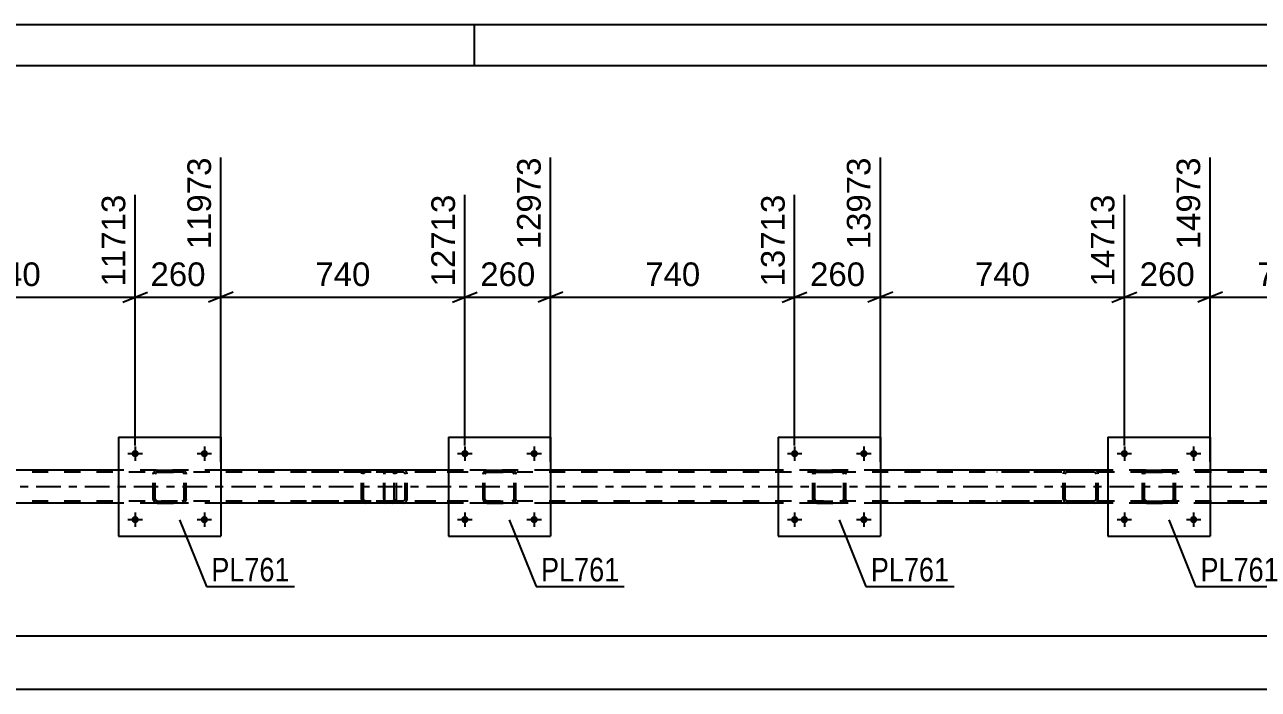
# Model space of a CAD drawing. Header units: millimetres. Extents: x 0 to 841, y 0 to 594.
# Drawn here: x 576.4 to 726.1, y 513.4 to 594 of the extents above; entities that cross this region are included whole.
import ezdxf

# ---------------------------------------------------------------- set-up
doc = ezdxf.new("R2010")
doc.units = ezdxf.units.MM
doc.linetypes.add('DXK_LINE_DOT2', pattern=[3.9198, 1.9599, -1.9599])
doc.linetypes.add('DXK_LINE_DOT3', pattern=[5.9187, 2.979, -0.9799, 0.9799, -0.9799])
doc.styles.add('Arial', font='ARIAL.TTF', dxfattribs={"height": 0.2})
doc.styles.add('Arial Narrow', font='ARIALN.TTF', dxfattribs={"height": 0.2})

# ---------------------------------------------------------------- blocks, each defined once
blk = doc.blocks.new('Unknown-318895985-1113')
at = {"color": 5, "linetype": 'Continuous'}
for p, q in [((841, 594), (0, 594)), ((631, 589), (631, 594)), ((836, 589), (5, 589))]:
    blk.add_line(p, q, dxfattribs=at)
blk = doc.blocks.new('Bolt-318895985-5216 - 5140')
at = {"linetype": 'Continuous'}
for points in [[(590.29, 541.99, -1), (589.41, 541.99, -1)], [(598.69, 541.99, -1), (597.81, 541.99, -1)]]:
    blk.add_hatch(color=1, dxfattribs=at).paths.add_polyline_path(points)
at = {"color": 1, "linetype": 'Continuous'}
for p, q in [((588.97, 541.99), (590.73, 541.99)), ((589.85, 542.87), (589.85, 541.11)), ((597.37, 541.99), (599.13, 541.99)), ((598.25, 542.87), (598.25, 541.11))]:
    blk.add_line(p, q, dxfattribs=at)
blk = doc.blocks.new('Bolt-318895985-5215 - 5140')
at = {"linetype": 'Continuous'}
for points in [[(590.29, 533.99, -1), (589.41, 533.99, -1)], [(598.69, 533.99, -1), (597.81, 533.99, -1)]]:
    blk.add_hatch(color=1, dxfattribs=at).paths.add_polyline_path(points)
at = {"color": 1, "linetype": 'Continuous'}
for p, q in [((589.85, 534.87), (589.85, 533.11)), ((598.25, 534.87), (598.25, 533.11)), ((588.97, 533.99), (590.73, 533.99)), ((597.37, 533.99), (599.13, 533.99))]:
    blk.add_line(p, q, dxfattribs=at)
blk = doc.blocks.new('Part-318895985-5226 - 5140')
at = {"color": 7, "linetype": 'DXK_LINE_DOT2'}
for p, q in [((672.05, 539.51), (672.09, 539.7)), ((672.09, 539.7), (672.05, 539.51)), ((672.05, 536.47), (672.05, 539.51)), ((672.31, 539.61), (672.29, 539.51)), ((672.29, 539.51), (672.31, 539.6)), ((672.29, 536.47), (672.29, 539.51)), ((672.31, 539.6), (672.36, 539.68)), ((672.36, 539.68), (672.31, 539.61)), ((672.35, 539.96), (672.53, 539.99)), ((672.53, 539.99), (672.35, 539.96)), ((672.44, 539.74), (672.36, 539.68)), ((672.36, 539.68), (672.44, 539.73)), ((672.44, 539.73), (672.53, 539.75)), ((672.53, 539.75), (672.44, 539.74)), ((672.53, 539.99), (675.57, 539.99)), ((672.53, 539.99), (672.53, 539.99)), ((672.53, 539.99), (675.57, 539.99)), ((672.53, 539.75), (675.57, 539.75)), ((672.53, 539.75), (672.53, 539.75)), ((675.57, 539.75), (672.53, 539.75)), ((675.57, 539.99), (675.57, 539.99)), ((675.57, 539.99), (675.76, 539.96)), ((675.76, 539.96), (675.57, 539.99)), ((675.57, 539.75), (675.57, 539.75)), ((675.57, 539.75), (675.67, 539.73)), ((675.67, 539.74), (675.57, 539.75)), ((675.74, 539.68), (675.67, 539.74)), ((675.67, 539.73), (675.74, 539.68)), ((675.74, 539.68), (675.8, 539.6)), ((675.8, 539.61), (675.74, 539.68)), ((675.81, 539.51), (675.8, 539.61)), ((675.8, 539.6), (675.81, 539.51)), ((675.81, 536.47), (675.81, 539.51)), ((676.02, 539.7), (676.05, 539.51)), ((676.05, 539.51), (676.02, 539.7)), ((676.05, 536.47), (676.05, 539.51)), ((672.09, 536.29), (672.05, 536.47)), ((672.05, 536.47), (672.09, 536.29)), ((672.31, 536.38), (672.29, 536.47)), ((672.29, 536.47), (672.31, 536.38)), ((672.36, 536.3), (672.31, 536.38)), ((672.31, 536.38), (672.36, 536.3)), ((672.53, 535.99), (672.35, 536.03)), ((672.35, 536.03), (672.53, 535.99)), ((672.44, 536.25), (672.36, 536.3)), ((672.36, 536.3), (672.44, 536.25)), ((672.53, 536.23), (672.44, 536.25)), ((672.44, 536.25), (672.53, 536.23)), ((672.53, 536.23), (675.57, 536.23)), ((672.53, 536.23), (672.53, 536.23)), ((672.53, 536.23), (675.57, 536.23)), ((672.53, 535.99), (675.57, 535.99)), ((672.53, 535.99), (672.53, 535.99)), ((672.53, 535.99), (675.57, 535.99)), ((675.67, 536.25), (675.57, 536.23)), ((675.57, 536.23), (675.67, 536.25)), ((675.57, 536.23), (675.57, 536.23)), ((675.76, 536.03), (675.57, 535.99)), ((675.57, 535.99), (675.76, 536.03)), ((675.57, 535.99), (675.57, 535.99)), ((675.74, 536.3), (675.67, 536.25)), ((675.67, 536.25), (675.74, 536.3)), ((675.8, 536.38), (675.74, 536.3)), ((675.74, 536.3), (675.8, 536.38)), ((675.81, 536.47), (675.8, 536.38)), ((675.8, 536.38), (675.81, 536.47)), ((676.05, 536.47), (676.02, 536.29)), ((676.02, 536.29), (676.05, 536.47))]:
    blk.add_line(p, q, dxfattribs=at)
at = {"color": 7, "linetype": 'DXK_LINE_DOT3'}
blk.add_line((674.05, 537.99), (674.05, 537.99), dxfattribs=at)
at = {"color": 7, "linetype": 'DXK_LINE_DOT2'}
for centre, start, end in [((672.53, 539.51), 112.5, 157.5), ((672.53, 539.51), 112.5, 157.5), ((675.57, 539.51), 22.5, 67.5), ((675.57, 539.51), 22.5, 67.5), ((672.53, 536.47), 202.5, 247.5), ((672.53, 536.47), 202.5, 247.5), ((675.57, 536.47), 292.5, 337.5), ((675.57, 536.47), 292.5, 337.5)]:
    blk.add_arc(centre, 0.48, start, end, dxfattribs=at)
blk = doc.blocks.new('Part-318895985-5194 - 5140')
at = {"color": 7, "linetype": 'DXK_LINE_DOT2'}
for p, q in [((592.05, 539.51), (592.09, 539.7)), ((592.09, 539.7), (592.05, 539.51)), ((592.05, 536.47), (592.05, 539.51)), ((592.31, 539.61), (592.29, 539.51)), ((592.29, 539.51), (592.31, 539.6)), ((592.29, 536.47), (592.29, 539.51)), ((592.31, 539.6), (592.36, 539.68)), ((592.36, 539.68), (592.31, 539.61)), ((592.35, 539.96), (592.53, 539.99)), ((592.53, 539.99), (592.35, 539.96)), ((592.44, 539.74), (592.36, 539.68)), ((592.36, 539.68), (592.44, 539.73)), ((592.44, 539.73), (592.53, 539.75)), ((592.53, 539.75), (592.44, 539.74)), ((592.53, 539.99), (595.57, 539.99)), ((592.53, 539.99), (592.53, 539.99)), ((592.53, 539.99), (595.57, 539.99)), ((592.53, 539.75), (595.57, 539.75)), ((592.53, 539.75), (592.53, 539.75)), ((595.57, 539.75), (592.53, 539.75)), ((595.57, 539.99), (595.57, 539.99)), ((595.57, 539.99), (595.75, 539.96)), ((595.75, 539.96), (595.57, 539.99)), ((595.57, 539.75), (595.57, 539.75)), ((595.57, 539.75), (595.66, 539.73)), ((595.66, 539.74), (595.57, 539.75)), ((595.74, 539.68), (595.66, 539.74)), ((595.66, 539.73), (595.74, 539.68)), ((595.74, 539.68), (595.79, 539.6)), ((595.79, 539.61), (595.74, 539.68)), ((595.81, 539.51), (595.79, 539.61)), ((595.79, 539.6), (595.81, 539.51)), ((595.81, 536.47), (595.81, 539.51)), ((596.01, 539.7), (596.05, 539.51)), ((596.05, 539.51), (596.01, 539.7)), ((596.05, 536.47), (596.05, 539.51)), ((592.09, 536.29), (592.05, 536.47)), ((592.05, 536.47), (592.09, 536.29)), ((592.31, 536.38), (592.29, 536.47)), ((592.29, 536.47), (592.31, 536.38)), ((592.36, 536.3), (592.31, 536.38)), ((592.31, 536.38), (592.36, 536.3)), ((592.53, 535.99), (592.35, 536.03)), ((592.35, 536.03), (592.53, 535.99)), ((592.44, 536.25), (592.36, 536.3)), ((592.36, 536.3), (592.44, 536.25)), ((592.53, 536.23), (592.44, 536.25)), ((592.44, 536.25), (592.53, 536.23)), ((592.53, 536.23), (595.57, 536.23)), ((592.53, 536.23), (592.53, 536.23)), ((592.53, 536.23), (595.57, 536.23)), ((592.53, 535.99), (595.57, 535.99)), ((592.53, 535.99), (592.53, 535.99)), ((592.53, 535.99), (595.57, 535.99)), ((595.66, 536.25), (595.57, 536.23)), ((595.57, 536.23), (595.66, 536.25)), ((595.57, 536.23), (595.57, 536.23)), ((595.75, 536.03), (595.57, 535.99)), ((595.57, 535.99), (595.75, 536.03)), ((595.57, 535.99), (595.57, 535.99)), ((595.74, 536.3), (595.66, 536.25)), ((595.66, 536.25), (595.74, 536.3)), ((595.79, 536.38), (595.74, 536.3)), ((595.74, 536.3), (595.79, 536.38)), ((595.81, 536.47), (595.79, 536.38)), ((595.79, 536.38), (595.81, 536.47)), ((596.05, 536.47), (596.01, 536.29)), ((596.01, 536.29), (596.05, 536.47))]:
    blk.add_line(p, q, dxfattribs=at)
at = {"color": 7, "linetype": 'DXK_LINE_DOT3'}
blk.add_line((594.05, 537.99), (594.05, 537.99), dxfattribs=at)
at = {"color": 7, "linetype": 'DXK_LINE_DOT2'}
for centre, start, end in [((592.53, 539.51), 112.5, 157.5), ((592.53, 539.51), 112.5, 157.5), ((595.57, 539.51), 22.5, 67.5), ((595.57, 539.51), 22.5, 67.5), ((592.53, 536.47), 202.5, 247.5), ((592.53, 536.47), 202.5, 247.5), ((595.57, 536.47), 292.5, 337.5), ((595.57, 536.47), 292.5, 337.5)]:
    blk.add_arc(centre, 0.48, start, end, dxfattribs=at)
blk = doc.blocks.new('Bolt-318895985-5200 - 5140')
at = {"linetype": 'Continuous'}
for points in [[(670.29, 541.99, -1), (669.41, 541.99, -1)], [(678.69, 541.99, -1), (677.81, 541.99, -1)]]:
    blk.add_hatch(color=1, dxfattribs=at).paths.add_polyline_path(points)
at = {"color": 1, "linetype": 'Continuous'}
for p, q in [((668.97, 541.99), (670.73, 541.99)), ((669.85, 542.87), (669.85, 541.11)), ((677.37, 541.99), (679.13, 541.99)), ((678.25, 542.87), (678.25, 541.11))]:
    blk.add_line(p, q, dxfattribs=at)
blk = doc.blocks.new('Part-318895985-5205 - 5140')
at = {"color": 2, "linetype": 'Continuous'}
for p, q in [((667.85, 543.99), (667.85, 531.99)), ((667.85, 543.99), (680.25, 543.99)), ((680.25, 543.99), (680.25, 531.99)), ((667.85, 531.99), (680.25, 531.99))]:
    blk.add_line(p, q, dxfattribs=at)
blk = doc.blocks.new('Part-318895985-5212 - 5140')
at = {"color": 7, "linetype": 'DXK_LINE_DOT2'}
for p, q in [((712.05, 539.51), (712.09, 539.7)), ((712.09, 539.7), (712.05, 539.51)), ((712.05, 536.47), (712.05, 539.51)), ((712.31, 539.61), (712.29, 539.51)), ((712.29, 539.51), (712.31, 539.6)), ((712.29, 536.47), (712.29, 539.51)), ((712.31, 539.6), (712.36, 539.68)), ((712.36, 539.68), (712.31, 539.61)), ((712.35, 539.96), (712.53, 539.99)), ((712.53, 539.99), (712.35, 539.96)), ((712.44, 539.74), (712.36, 539.68)), ((712.36, 539.68), (712.44, 539.73)), ((712.44, 539.73), (712.53, 539.75)), ((712.53, 539.75), (712.44, 539.74)), ((712.53, 539.99), (715.57, 539.99)), ((712.53, 539.99), (712.53, 539.99)), ((712.53, 539.99), (715.57, 539.99)), ((712.53, 539.75), (715.57, 539.75)), ((712.53, 539.75), (712.53, 539.75)), ((715.57, 539.75), (712.53, 539.75)), ((715.57, 539.99), (715.57, 539.99)), ((715.57, 539.99), (715.75, 539.96)), ((715.75, 539.96), (715.57, 539.99)), ((715.57, 539.75), (715.57, 539.75)), ((715.57, 539.75), (715.66, 539.73)), ((715.66, 539.74), (715.57, 539.75)), ((715.74, 539.68), (715.66, 539.74)), ((715.66, 539.73), (715.74, 539.68)), ((715.74, 539.68), (715.79, 539.6)), ((715.79, 539.61), (715.74, 539.68)), ((715.81, 539.51), (715.79, 539.61)), ((715.79, 539.6), (715.81, 539.51)), ((715.81, 536.47), (715.81, 539.51)), ((716.01, 539.7), (716.05, 539.51)), ((716.05, 539.51), (716.01, 539.7)), ((716.05, 536.47), (716.05, 539.51)), ((712.09, 536.29), (712.05, 536.47)), ((712.05, 536.47), (712.09, 536.29)), ((712.31, 536.38), (712.29, 536.47)), ((712.29, 536.47), (712.31, 536.38)), ((712.36, 536.3), (712.31, 536.38)), ((712.31, 536.38), (712.36, 536.3)), ((712.53, 535.99), (712.35, 536.03)), ((712.35, 536.03), (712.53, 535.99)), ((712.44, 536.25), (712.36, 536.3)), ((712.36, 536.3), (712.44, 536.25)), ((712.53, 536.23), (712.44, 536.25)), ((712.44, 536.25), (712.53, 536.23)), ((712.53, 536.23), (715.57, 536.23)), ((712.53, 536.23), (712.53, 536.23)), ((712.53, 536.23), (715.57, 536.23)), ((712.53, 535.99), (715.57, 535.99)), ((712.53, 535.99), (712.53, 535.99)), ((712.53, 535.99), (715.57, 535.99)), ((715.66, 536.25), (715.57, 536.23)), ((715.57, 536.23), (715.66, 536.25)), ((715.57, 536.23), (715.57, 536.23)), ((715.75, 536.03), (715.57, 535.99)), ((715.57, 535.99), (715.75, 536.03)), ((715.57, 535.99), (715.57, 535.99)), ((715.74, 536.3), (715.66, 536.25)), ((715.66, 536.25), (715.74, 536.3)), ((715.79, 536.38), (715.74, 536.3)), ((715.74, 536.3), (715.79, 536.38)), ((715.81, 536.47), (715.79, 536.38)), ((715.79, 536.38), (715.81, 536.47)), ((716.05, 536.47), (716.01, 536.29)), ((716.01, 536.29), (716.05, 536.47))]:
    blk.add_line(p, q, dxfattribs=at)
at = {"color": 7, "linetype": 'DXK_LINE_DOT3'}
blk.add_line((714.05, 537.99), (714.05, 537.99), dxfattribs=at)
at = {"color": 7, "linetype": 'DXK_LINE_DOT2'}
for centre, start, end in [((712.53, 539.51), 112.5, 157.5), ((712.53, 539.51), 112.5, 157.5), ((715.57, 539.51), 22.5, 67.5), ((715.57, 539.51), 22.5, 67.5), ((712.53, 536.47), 202.5, 247.5), ((712.53, 536.47), 202.5, 247.5), ((715.57, 536.47), 292.5, 337.5), ((715.57, 536.47), 292.5, 337.5)]:
    blk.add_arc(centre, 0.48, start, end, dxfattribs=at)
blk = doc.blocks.new('Bolt-318895985-5217 - 5140')
at = {"linetype": 'Continuous'}
for points in [[(630.29, 533.99, -1), (629.41, 533.99, -1)], [(638.69, 533.99, -1), (637.81, 533.99, -1)]]:
    blk.add_hatch(color=1, dxfattribs=at).paths.add_polyline_path(points)
at = {"color": 1, "linetype": 'Continuous'}
for p, q in [((629.85, 534.87), (629.85, 533.11)), ((638.25, 534.87), (638.25, 533.11)), ((628.97, 533.99), (630.73, 533.99)), ((637.37, 533.99), (639.13, 533.99))]:
    blk.add_line(p, q, dxfattribs=at)
blk = doc.blocks.new('Bolt-318895985-5218 - 5140')
at = {"linetype": 'Continuous'}
for points in [[(630.29, 541.99, -1), (629.41, 541.99, -1)], [(638.69, 541.99, -1), (637.81, 541.99, -1)]]:
    blk.add_hatch(color=1, dxfattribs=at).paths.add_polyline_path(points)
at = {"color": 1, "linetype": 'Continuous'}
for p, q in [((628.97, 541.99), (630.73, 541.99)), ((629.85, 542.87), (629.85, 541.11)), ((637.37, 541.99), (639.13, 541.99)), ((638.25, 542.87), (638.25, 541.11))]:
    blk.add_line(p, q, dxfattribs=at)
blk = doc.blocks.new('Bolt-318895985-5219 - 5140')
at = {"linetype": 'Continuous'}
for points in [[(670.29, 533.99, -1), (669.41, 533.99, -1)], [(678.69, 533.99, -1), (677.81, 533.99, -1)]]:
    blk.add_hatch(color=1, dxfattribs=at).paths.add_polyline_path(points)
at = {"color": 1, "linetype": 'Continuous'}
for p, q in [((669.85, 534.87), (669.85, 533.11)), ((678.25, 534.87), (678.25, 533.11)), ((668.97, 533.99), (670.73, 533.99)), ((677.37, 533.99), (679.13, 533.99))]:
    blk.add_line(p, q, dxfattribs=at)
blk = doc.blocks.new('Bolt-318895985-5223 - 5140')
at = {"linetype": 'Continuous'}
for points in [[(710.29, 533.99, -1), (709.41, 533.99, -1)], [(718.69, 533.99, -1), (717.81, 533.99, -1)]]:
    blk.add_hatch(color=1, dxfattribs=at).paths.add_polyline_path(points)
at = {"color": 1, "linetype": 'Continuous'}
for p, q in [((709.85, 534.87), (709.85, 533.11)), ((718.25, 534.87), (718.25, 533.11)), ((708.97, 533.99), (710.73, 533.99)), ((717.37, 533.99), (719.13, 533.99))]:
    blk.add_line(p, q, dxfattribs=at)
blk = doc.blocks.new('Bolt-318895985-5224 - 5140')
at = {"linetype": 'Continuous'}
for points in [[(710.29, 541.99, -1), (709.41, 541.99, -1)], [(718.69, 541.99, -1), (717.81, 541.99, -1)]]:
    blk.add_hatch(color=1, dxfattribs=at).paths.add_polyline_path(points)
at = {"color": 1, "linetype": 'Continuous'}
for p, q in [((708.97, 541.99), (710.73, 541.99)), ((709.85, 542.87), (709.85, 541.11)), ((717.37, 541.99), (719.13, 541.99)), ((718.25, 542.87), (718.25, 541.11))]:
    blk.add_line(p, q, dxfattribs=at)
blk = doc.blocks.new('Part-318895985-5245 - 5140')
at = {"color": 7, "linetype": 'DXK_LINE_DOT2'}
for p, q in [((728.25, 539.75), (139.86, 539.75)), ((600.25, 539.99), (587.85, 539.99)), ((640.25, 539.99), (627.85, 539.99)), ((680.25, 539.99), (667.85, 539.99)), ((720.25, 539.99), (707.85, 539.99)), ((728.25, 536.23), (139.86, 536.23)), ((600.25, 535.99), (587.85, 535.99)), ((640.25, 535.99), (627.85, 535.99)), ((680.25, 535.99), (667.85, 535.99)), ((720.25, 535.99), (707.85, 535.99))]:
    blk.add_line(p, q, dxfattribs=at)
at = {"color": 2, "linetype": 'Continuous'}
for p, q in [((587.85, 539.99), (560.26, 539.99)), ((627.85, 539.99), (600.25, 539.99)), ((667.85, 539.99), (640.25, 539.99)), ((707.85, 539.99), (680.25, 539.99)), ((728.25, 539.99), (720.25, 539.99)), ((587.85, 535.99), (560.26, 535.99)), ((627.85, 535.99), (600.25, 535.99)), ((667.85, 535.99), (640.25, 535.99)), ((707.85, 535.99), (680.25, 535.99)), ((728.25, 535.99), (720.25, 535.99))]:
    blk.add_line(p, q, dxfattribs=at)
at = {"color": 7, "linetype": 'DXK_LINE_DOT3'}
blk.add_line((139.86, 537.99), (728.25, 537.99), dxfattribs=at)
blk = doc.blocks.new('Part-318895985-5295 - 5140')
at = {"color": 2, "linetype": 'Continuous'}
for p, q in [((707.85, 543.99), (707.85, 531.99)), ((707.85, 543.99), (720.25, 543.99)), ((720.25, 543.99), (720.25, 531.99)), ((707.85, 531.99), (720.25, 531.99))]:
    blk.add_line(p, q, dxfattribs=at)
blk = doc.blocks.new('Part-318895985-5301 - 5140')
at = {"color": 2, "linetype": 'Continuous'}
for p, q in [((627.85, 543.99), (627.85, 531.99)), ((627.85, 543.99), (640.25, 543.99)), ((640.25, 543.99), (640.25, 531.99)), ((627.85, 531.99), (640.25, 531.99))]:
    blk.add_line(p, q, dxfattribs=at)
blk = doc.blocks.new('Part-318895985-5302 - 5140')
at = {"color": 7, "linetype": 'DXK_LINE_DOT2'}
for p, q in [((632.05, 539.51), (632.09, 539.7)), ((632.09, 539.7), (632.05, 539.51)), ((632.05, 536.47), (632.05, 539.51)), ((632.31, 539.61), (632.29, 539.51)), ((632.29, 539.51), (632.31, 539.6)), ((632.29, 536.47), (632.29, 539.51)), ((632.31, 539.6), (632.36, 539.68)), ((632.36, 539.68), (632.31, 539.61)), ((632.35, 539.96), (632.53, 539.99)), ((632.53, 539.99), (632.35, 539.96)), ((632.44, 539.74), (632.36, 539.68)), ((632.36, 539.68), (632.44, 539.73)), ((632.44, 539.73), (632.53, 539.75)), ((632.53, 539.75), (632.44, 539.74)), ((632.53, 539.99), (635.57, 539.99)), ((632.53, 539.99), (632.53, 539.99)), ((632.53, 539.99), (635.57, 539.99)), ((632.53, 539.75), (635.57, 539.75)), ((632.53, 539.75), (632.53, 539.75)), ((635.57, 539.75), (632.53, 539.75)), ((635.57, 539.99), (635.57, 539.99)), ((635.57, 539.99), (635.75, 539.96)), ((635.75, 539.96), (635.57, 539.99)), ((635.57, 539.75), (635.57, 539.75)), ((635.57, 539.75), (635.66, 539.73)), ((635.66, 539.74), (635.57, 539.75)), ((635.74, 539.68), (635.66, 539.74)), ((635.66, 539.73), (635.74, 539.68)), ((635.74, 539.68), (635.79, 539.6)), ((635.79, 539.61), (635.74, 539.68)), ((635.81, 539.51), (635.79, 539.61)), ((635.79, 539.6), (635.81, 539.51)), ((635.81, 536.47), (635.81, 539.51)), ((636.01, 539.7), (636.05, 539.51)), ((636.05, 539.51), (636.01, 539.7)), ((636.05, 536.47), (636.05, 539.51)), ((632.09, 536.29), (632.05, 536.47)), ((632.05, 536.47), (632.09, 536.29)), ((632.31, 536.38), (632.29, 536.47)), ((632.29, 536.47), (632.31, 536.38)), ((632.36, 536.3), (632.31, 536.38)), ((632.31, 536.38), (632.36, 536.3)), ((632.53, 535.99), (632.35, 536.03)), ((632.35, 536.03), (632.53, 535.99)), ((632.44, 536.25), (632.36, 536.3)), ((632.36, 536.3), (632.44, 536.25)), ((632.53, 536.23), (632.44, 536.25)), ((632.44, 536.25), (632.53, 536.23)), ((632.53, 536.23), (635.57, 536.23)), ((632.53, 536.23), (632.53, 536.23)), ((632.53, 536.23), (635.57, 536.23)), ((632.53, 535.99), (635.57, 535.99)), ((632.53, 535.99), (632.53, 535.99)), ((632.53, 535.99), (635.57, 535.99)), ((635.66, 536.25), (635.57, 536.23)), ((635.57, 536.23), (635.66, 536.25)), ((635.57, 536.23), (635.57, 536.23)), ((635.75, 536.03), (635.57, 535.99)), ((635.57, 535.99), (635.75, 536.03)), ((635.57, 535.99), (635.57, 535.99)), ((635.74, 536.3), (635.66, 536.25)), ((635.66, 536.25), (635.74, 536.3)), ((635.79, 536.38), (635.74, 536.3)), ((635.74, 536.3), (635.79, 536.38)), ((635.81, 536.47), (635.79, 536.38)), ((635.79, 536.38), (635.81, 536.47)), ((636.05, 536.47), (636.01, 536.29)), ((636.01, 536.29), (636.05, 536.47))]:
    blk.add_line(p, q, dxfattribs=at)
at = {"color": 7, "linetype": 'DXK_LINE_DOT3'}
blk.add_line((634.05, 537.99), (634.05, 537.99), dxfattribs=at)
at = {"color": 7, "linetype": 'DXK_LINE_DOT2'}
for centre, start, end in [((632.53, 539.51), 112.5, 157.5), ((632.53, 539.51), 112.5, 157.5), ((635.57, 539.51), 22.5, 67.5), ((635.57, 539.51), 22.5, 67.5), ((632.53, 536.47), 202.5, 247.5), ((632.53, 536.47), 202.5, 247.5), ((635.57, 536.47), 292.5, 337.5), ((635.57, 536.47), 292.5, 337.5)]:
    blk.add_arc(centre, 0.48, start, end, dxfattribs=at)
blk = doc.blocks.new('Part-318895985-5307 - 5140')
at = {"color": 2, "linetype": 'Continuous'}
for p, q in [((587.85, 543.99), (587.85, 531.99)), ((587.85, 543.99), (600.25, 543.99)), ((600.25, 543.99), (600.25, 531.99)), ((587.85, 531.99), (600.25, 531.99))]:
    blk.add_line(p, q, dxfattribs=at)
blk = doc.blocks.new('Part-318895985-5342 - 5140')
at = {"color": 7, "linetype": 'DXK_LINE_DOT2'}
for p, q in [((620.02, 539.7), (620, 539.51)), ((620, 536.47), (620, 539.51)), ((620.08, 539.85), (620.02, 539.7)), ((620.16, 539.96), (620.08, 539.85)), ((620.13, 539.51), (620.14, 539.61)), ((620.13, 536.47), (620.13, 539.51)), ((620.14, 539.61), (620.17, 539.68)), ((620.27, 539.99), (620.16, 539.96)), ((620.17, 539.68), (620.22, 539.74)), ((620.22, 539.74), (620.27, 539.75)), ((629.67, 539.99), (620.27, 539.99)), ((629.67, 539.75), (620.27, 539.75)), ((621.54, 539.99), (621.54, 539.75)), ((622.55, 539.96), (622.36, 539.99)), ((622.36, 539.75), (622.46, 539.74)), ((622.46, 539.74), (622.54, 539.68)), ((622.54, 539.68), (622.59, 539.61)), ((622.59, 539.61), (622.61, 539.51)), ((622.61, 536.47), (622.61, 539.51)), ((622.86, 539.51), (622.82, 539.7)), ((622.86, 536.47), (622.86, 539.51)), ((620, 536.47), (620.02, 536.29)), ((620.02, 536.29), (620.08, 536.13)), ((620.08, 536.13), (620.16, 536.03)), ((620.14, 536.38), (620.13, 536.47)), ((620.17, 536.3), (620.14, 536.38)), ((620.16, 536.03), (620.27, 535.99)), ((620.22, 536.25), (620.17, 536.3)), ((620.27, 536.23), (620.22, 536.25)), ((629.67, 536.23), (620.27, 536.23)), ((629.67, 535.99), (620.27, 535.99)), ((621.54, 535.99), (621.54, 536.23)), ((622.46, 536.25), (622.36, 536.23)), ((622.36, 535.99), (622.55, 536.03)), ((622.54, 536.3), (622.46, 536.25)), ((622.59, 536.38), (622.54, 536.3)), ((622.61, 536.47), (622.59, 536.38)), ((622.82, 536.29), (622.86, 536.47))]:
    blk.add_line(p, q, dxfattribs=at)
for centre, start, end in [((622.37, 539.5), 23.8494, 68.8059), ((622.37, 536.49), 291.1941, 336.1506)]:
    blk.add_arc(centre, 0.492, start, end, dxfattribs=at)
blk = doc.blocks.new('Part-318895985-5343 - 5140')
at = {"color": 7, "linetype": 'DXK_LINE_DOT2'}
for p, q in [((706.17, 539.99), (694.39, 539.99)), ((706.17, 539.75), (694.39, 539.75)), ((702.46, 539.7), (702.42, 539.51)), ((702.42, 536.47), (702.42, 539.51)), ((702.68, 539.51), (702.7, 539.61)), ((702.68, 536.47), (702.68, 539.51)), ((702.7, 539.61), (702.75, 539.68)), ((702.93, 539.99), (702.74, 539.96)), ((702.75, 539.68), (702.83, 539.74)), ((702.83, 539.74), (702.93, 539.75)), ((706.36, 539.96), (706.17, 539.99)), ((706.17, 539.75), (706.27, 539.74)), ((706.27, 539.74), (706.35, 539.68)), ((706.35, 539.68), (706.4, 539.61)), ((706.4, 539.61), (706.42, 539.51)), ((706.42, 536.47), (706.42, 539.51)), ((706.68, 539.51), (706.64, 539.7)), ((706.68, 536.47), (706.68, 539.51)), ((706.17, 536.23), (694.39, 536.23)), ((706.17, 535.99), (694.39, 535.99)), ((702.42, 536.47), (702.46, 536.29)), ((702.7, 536.38), (702.68, 536.47)), ((702.75, 536.3), (702.7, 536.38)), ((702.74, 536.03), (702.93, 535.99)), ((702.83, 536.25), (702.75, 536.3)), ((702.93, 536.23), (702.83, 536.25)), ((706.27, 536.25), (706.17, 536.23)), ((706.17, 535.99), (706.36, 536.03)), ((706.35, 536.3), (706.27, 536.25)), ((706.4, 536.38), (706.35, 536.3)), ((706.42, 536.47), (706.4, 536.38)), ((706.64, 536.29), (706.68, 536.47))]:
    blk.add_line(p, q, dxfattribs=at)
for centre, start, end in [((702.91, 539.49), 110.7583, 155.68), ((706.19, 539.49), 24.32, 69.2417), ((702.91, 536.49), 204.32, 249.2417), ((706.19, 536.49), 290.7583, 335.68)]:
    blk.add_arc(centre, 0.496, start, end, dxfattribs=at)
blk = doc.blocks.new('Part-318895985-5344 - 5140')
at = {"color": 7, "linetype": 'DXK_LINE_DOT2'}
for p, q in [((621.03, 539.99), (609.26, 539.99)), ((621.03, 539.75), (609.26, 539.75)), ((617.33, 539.7), (617.29, 539.51)), ((617.29, 536.47), (617.29, 539.51)), ((617.54, 539.51), (617.56, 539.61)), ((617.54, 536.47), (617.54, 539.51)), ((617.56, 539.61), (617.62, 539.68)), ((617.8, 539.99), (617.6, 539.96)), ((617.62, 539.68), (617.7, 539.74)), ((617.7, 539.74), (617.8, 539.75)), ((621.23, 539.96), (621.03, 539.99)), ((621.03, 539.75), (621.13, 539.74)), ((621.13, 539.74), (621.21, 539.68)), ((621.21, 539.68), (621.27, 539.61)), ((621.27, 539.61), (621.29, 539.51)), ((621.29, 536.47), (621.29, 539.51)), ((621.54, 539.51), (621.5, 539.7)), ((621.54, 536.47), (621.54, 539.51)), ((621.03, 536.23), (609.26, 536.23)), ((621.03, 535.99), (609.26, 535.99)), ((617.29, 536.47), (617.33, 536.29)), ((617.56, 536.38), (617.54, 536.47)), ((617.62, 536.3), (617.56, 536.38)), ((617.6, 536.03), (617.8, 535.99)), ((617.7, 536.25), (617.62, 536.3)), ((617.8, 536.23), (617.7, 536.25)), ((621.13, 536.25), (621.03, 536.23)), ((621.03, 535.99), (621.23, 536.03)), ((621.21, 536.3), (621.13, 536.25)), ((621.27, 536.38), (621.21, 536.3)), ((621.29, 536.47), (621.27, 536.38)), ((621.5, 536.29), (621.54, 536.47))]:
    blk.add_line(p, q, dxfattribs=at)
for centre, start, end in [((617.78, 539.49), 110.7583, 155.68), ((621.05, 539.49), 24.32, 69.2417), ((617.78, 536.49), 204.32, 249.2417), ((621.05, 536.49), 290.7583, 335.68)]:
    blk.add_arc(centre, 0.496, start, end, dxfattribs=at)
blk = doc.blocks.new('StraightDimension-318895985-6065 - 5140')
at = {"color": 7, "linetype": 'Continuous'}
for p, q in [((680.25, 540.99), (680.25, 577.88)), ((669.85, 542.99), (669.85, 573.38)), ((668.35, 560.36), (671.35, 561.56)), ((681.75, 561.56), (678.75, 560.36)), ((669.85, 560.96), (680.25, 560.96))]:
    blk.add_line(p, q, dxfattribs=at)
at = {"color": 0}
blk.add_wipeout([(678.99, 561.71), (678.99, 565.91), (671.12, 565.91), (671.12, 561.71)], dxfattribs=at)
at = {"color": 3, "style": 'Arial'}
blk.add_text('260', height=2.865, dxfattribs=at).set_placement((671.72, 562.31))
at = {"color": 0, "linetype": 'Continuous'}
blk.add_wipeout([(679.65, 578.48), (675.45, 578.48), (675.45, 566.16), (679.65, 566.16)], dxfattribs=at)
at = {"color": 3, "linetype": 'Continuous', "style": 'Arial'}
blk.add_text('13973', height=2.865, rotation=90.0002, dxfattribs=at).set_placement((679.05, 566.76))
blk = doc.blocks.new('StraightDimension-318895985-5409 - 5140')
at = {"color": 7, "linetype": 'Continuous'}
blk.add_line((131.24, 519.88), (762.1, 519.88), dxfattribs=at)
blk = doc.blocks.new('StraightDimension-318895985-5430 - 5140')
at = {"color": 7, "linetype": 'Continuous'}
blk.add_line((130.6, 513.41), (762.74, 513.41), dxfattribs=at)
blk = doc.blocks.new('StraightDimension-318895985-5965 - 5140')
at = {"color": 7, "linetype": 'Continuous'}
for p, q in [((560.26, 540.99), (560.26, 577.88)), ((589.85, 542.99), (589.85, 573.38)), ((561.76, 561.56), (558.76, 560.36)), ((588.35, 560.36), (591.35, 561.56)), ((560.26, 560.96), (589.85, 560.96))]:
    blk.add_line(p, q, dxfattribs=at)
at = {"color": 0}
blk.add_wipeout([(578.99, 561.71), (578.99, 565.91), (571.12, 565.91), (571.12, 561.71)], dxfattribs=at)
at = {"color": 3, "style": 'Arial'}
blk.add_text('740', height=2.865, dxfattribs=at).set_placement((571.72, 562.31))
at = {"color": 0, "linetype": 'Continuous'}
blk.add_wipeout([(589.25, 573.98), (585.05, 573.98), (585.05, 561.66), (589.25, 561.66)], dxfattribs=at)
at = {"color": 3, "linetype": 'Continuous', "style": 'Arial'}
blk.add_text('11713', height=2.865, rotation=90.0002, dxfattribs=at).set_placement((588.65, 562.26))
blk = doc.blocks.new('StraightDimension-318895985-5985 - 5140')
at = {"color": 7, "linetype": 'Continuous'}
for p, q in [((600.25, 540.99), (600.25, 577.88)), ((589.85, 542.99), (589.85, 573.38)), ((588.35, 560.36), (591.35, 561.56)), ((601.75, 561.56), (598.75, 560.36)), ((589.85, 560.96), (600.25, 560.96))]:
    blk.add_line(p, q, dxfattribs=at)
at = {"color": 0}
blk.add_wipeout([(598.99, 561.71), (598.99, 565.91), (591.11, 565.91), (591.11, 561.71)], dxfattribs=at)
at = {"color": 3, "style": 'Arial'}
blk.add_text('260', height=2.865, dxfattribs=at).set_placement((591.71, 562.31))
at = {"color": 0, "linetype": 'Continuous'}
blk.add_wipeout([(599.65, 578.48), (595.45, 578.48), (595.45, 566.16), (599.65, 566.16)], dxfattribs=at)
at = {"color": 3, "linetype": 'Continuous', "style": 'Arial'}
blk.add_text('11973', height=2.865, rotation=90.0002, dxfattribs=at).set_placement((599.05, 566.76))
blk = doc.blocks.new('StraightDimension-318895985-6005 - 5140')
at = {"color": 7, "linetype": 'Continuous'}
for p, q in [((600.25, 540.99), (600.25, 577.88)), ((629.85, 542.99), (629.85, 573.38)), ((601.75, 561.56), (598.75, 560.36)), ((628.35, 560.36), (631.35, 561.56)), ((600.25, 560.96), (629.85, 560.96))]:
    blk.add_line(p, q, dxfattribs=at)
at = {"color": 0}
blk.add_wipeout([(618.99, 561.71), (618.99, 565.91), (611.11, 565.91), (611.11, 561.71)], dxfattribs=at)
at = {"color": 3, "style": 'Arial'}
blk.add_text('740', height=2.865, dxfattribs=at).set_placement((611.71, 562.31))
at = {"color": 0, "linetype": 'Continuous'}
blk.add_wipeout([(629.25, 573.98), (625.05, 573.98), (625.05, 561.66), (629.25, 561.66)], dxfattribs=at)
at = {"color": 3, "linetype": 'Continuous', "style": 'Arial'}
blk.add_text('12713', height=2.865, rotation=90.0002, dxfattribs=at).set_placement((628.65, 562.26))
blk = doc.blocks.new('StraightDimension-318895985-6025 - 5140')
at = {"color": 7, "linetype": 'Continuous'}
for p, q in [((640.25, 540.99), (640.25, 577.88)), ((629.85, 542.99), (629.85, 573.38)), ((628.35, 560.36), (631.35, 561.56)), ((641.75, 561.56), (638.75, 560.36)), ((629.85, 560.96), (640.25, 560.96))]:
    blk.add_line(p, q, dxfattribs=at)
at = {"color": 0}
blk.add_wipeout([(638.98, 561.71), (638.98, 565.91), (631.11, 565.91), (631.11, 561.71)], dxfattribs=at)
at = {"color": 3, "style": 'Arial'}
blk.add_text('260', height=2.865, dxfattribs=at).set_placement((631.71, 562.31))
at = {"color": 0, "linetype": 'Continuous'}
blk.add_wipeout([(639.65, 578.48), (635.45, 578.48), (635.45, 566.16), (639.65, 566.16)], dxfattribs=at)
at = {"color": 3, "linetype": 'Continuous', "style": 'Arial'}
blk.add_text('12973', height=2.865, rotation=90.0002, dxfattribs=at).set_placement((639.05, 566.76))
blk = doc.blocks.new('StraightDimension-318895985-6045 - 5140')
at = {"color": 7, "linetype": 'Continuous'}
for p, q in [((640.25, 540.99), (640.25, 577.88)), ((669.85, 542.99), (669.85, 573.38)), ((641.75, 561.56), (638.75, 560.36)), ((668.35, 560.36), (671.35, 561.56)), ((640.25, 560.96), (669.85, 560.96))]:
    blk.add_line(p, q, dxfattribs=at)
at = {"color": 0}
blk.add_wipeout([(658.99, 561.71), (658.99, 565.91), (651.12, 565.91), (651.12, 561.71)], dxfattribs=at)
at = {"color": 3, "style": 'Arial'}
blk.add_text('740', height=2.865, dxfattribs=at).set_placement((651.72, 562.31))
at = {"color": 0, "linetype": 'Continuous'}
blk.add_wipeout([(669.25, 573.98), (665.05, 573.98), (665.05, 561.66), (669.25, 561.66)], dxfattribs=at)
at = {"color": 3, "linetype": 'Continuous', "style": 'Arial'}
blk.add_text('13713', height=2.865, rotation=90.0002, dxfattribs=at).set_placement((668.65, 562.26))
blk = doc.blocks.new('StraightDimension-318895985-6085 - 5140')
at = {"color": 7, "linetype": 'Continuous'}
for p, q in [((680.25, 540.99), (680.25, 577.88)), ((709.85, 542.99), (709.85, 573.38)), ((681.75, 561.56), (678.75, 560.36)), ((708.35, 560.36), (711.35, 561.56)), ((680.25, 560.96), (709.85, 560.96))]:
    blk.add_line(p, q, dxfattribs=at)
at = {"color": 0}
blk.add_wipeout([(698.99, 561.71), (698.99, 565.91), (691.12, 565.91), (691.12, 561.71)], dxfattribs=at)
at = {"color": 3, "style": 'Arial'}
blk.add_text('740', height=2.865, dxfattribs=at).set_placement((691.72, 562.31))
at = {"color": 0, "linetype": 'Continuous'}
blk.add_wipeout([(709.25, 573.98), (705.05, 573.98), (705.05, 561.66), (709.25, 561.66)], dxfattribs=at)
at = {"color": 3, "linetype": 'Continuous', "style": 'Arial'}
blk.add_text('14713', height=2.865, rotation=90.0002, dxfattribs=at).set_placement((708.65, 562.26))
blk = doc.blocks.new('StraightDimension-318895985-6105 - 5140')
at = {"color": 7, "linetype": 'Continuous'}
for p, q in [((720.25, 540.99), (720.25, 577.88)), ((709.85, 542.99), (709.85, 573.38)), ((708.35, 560.36), (711.35, 561.56)), ((721.75, 561.56), (718.75, 560.36)), ((709.85, 560.96), (720.25, 560.96))]:
    blk.add_line(p, q, dxfattribs=at)
at = {"color": 0}
blk.add_wipeout([(718.99, 561.71), (718.99, 565.91), (711.11, 565.91), (711.11, 561.71)], dxfattribs=at)
at = {"color": 3, "style": 'Arial'}
blk.add_text('260', height=2.865, dxfattribs=at).set_placement((711.71, 562.31))
at = {"color": 0, "linetype": 'Continuous'}
blk.add_wipeout([(719.65, 578.48), (715.45, 578.48), (715.45, 566.16), (719.65, 566.16)], dxfattribs=at)
at = {"color": 3, "linetype": 'Continuous', "style": 'Arial'}
blk.add_text('14973', height=2.865, rotation=90.0002, dxfattribs=at).set_placement((719.05, 566.76))
blk = doc.blocks.new('StraightDimension-318895985-6125 - 5140')
at = {"color": 7, "linetype": 'Continuous'}
for p, q in [((720.25, 540.99), (720.25, 577.88)), ((738.35, 542.99), (738.35, 573.38)), ((721.75, 561.56), (718.75, 560.36)), ((736.85, 560.36), (739.85, 561.56)), ((720.25, 560.96), (738.35, 560.96))]:
    blk.add_line(p, q, dxfattribs=at)
at = {"color": 0}
blk.add_wipeout([(733.24, 561.71), (733.24, 565.91), (725.36, 565.91), (725.36, 561.71)], dxfattribs=at)
at = {"color": 3, "style": 'Arial'}
blk.add_text('740', height=2.865, dxfattribs=at).set_placement((725.96, 562.31))
at = {"color": 0, "linetype": 'Continuous'}
blk.add_wipeout([(737.75, 573.98), (733.55, 573.98), (733.55, 561.66), (737.75, 561.66)], dxfattribs=at)
at = {"color": 3, "linetype": 'Continuous', "style": 'Arial'}
blk.add_text('15713', height=2.865, rotation=90.0002, dxfattribs=at).set_placement((737.15, 562.26))
blk = doc.blocks.new('Mark-318895985-5201 - 5140')
at = {"color": 0}
blk.add_wipeout([(688.6, 526.49), (688.6, 529.49), (679.1, 529.49), (679.1, 526.49)], dxfattribs=at)
blk.add_wipeout([(688.6, 526.49), (688.6, 529.49), (679.1, 529.49), (679.1, 526.49)], dxfattribs=at)
at = {"color": 30, "linetype": 'Continuous'}
for p, q in [((675.25, 533.96), (678.5, 525.89)), ((678.5, 525.89), (689.2, 525.89))]:
    blk.add_line(p, q, dxfattribs=at)
at = {"color": 3, "style": 'Arial Narrow'}
blk.add_text('PL761', height=2.863, dxfattribs=at).set_placement((679.1, 526.49))
blk = doc.blocks.new('Mark-318895985-5291 - 5140')
at = {"color": 0}
blk.add_wipeout([(728.59, 526.49), (728.59, 529.49), (719.09, 529.49), (719.09, 526.49)], dxfattribs=at)
blk.add_wipeout([(728.59, 526.49), (728.59, 529.49), (719.09, 529.49), (719.09, 526.49)], dxfattribs=at)
at = {"color": 30, "linetype": 'Continuous'}
for p, q in [((715.25, 533.96), (718.49, 525.89)), ((718.49, 525.89), (729.19, 525.89))]:
    blk.add_line(p, q, dxfattribs=at)
at = {"color": 3, "style": 'Arial Narrow'}
blk.add_text('PL761', height=2.863, dxfattribs=at).set_placement((719.09, 526.49))
blk = doc.blocks.new('Mark-318895985-5297 - 5140')
at = {"color": 0}
blk.add_wipeout([(648.59, 526.49), (648.59, 529.49), (639.09, 529.49), (639.09, 526.49)], dxfattribs=at)
blk.add_wipeout([(648.59, 526.49), (648.59, 529.49), (639.09, 529.49), (639.09, 526.49)], dxfattribs=at)
at = {"color": 30, "linetype": 'Continuous'}
for p, q in [((635.24, 533.96), (638.49, 525.89)), ((638.49, 525.89), (649.19, 525.89))]:
    blk.add_line(p, q, dxfattribs=at)
at = {"color": 3, "style": 'Arial Narrow'}
blk.add_text('PL761', height=2.863, dxfattribs=at).set_placement((639.09, 526.49))
blk = doc.blocks.new('Mark-318895985-5303 - 5140')
at = {"color": 0}
blk.add_wipeout([(608.59, 526.49), (608.59, 529.49), (599.09, 529.49), (599.09, 526.49)], dxfattribs=at)
blk.add_wipeout([(608.59, 526.49), (608.59, 529.49), (599.09, 529.49), (599.09, 526.49)], dxfattribs=at)
at = {"color": 30, "linetype": 'Continuous'}
for p, q in [((595.25, 533.96), (598.49, 525.89)), ((598.49, 525.89), (609.19, 525.89))]:
    blk.add_line(p, q, dxfattribs=at)
at = {"color": 3, "style": 'Arial Narrow'}
blk.add_text('PL761', height=2.863, dxfattribs=at).set_placement((599.09, 526.49))

msp = doc.modelspace()

# ---------------------------------------------------------------- block references
for name in ['Unknown-318895985-1113', 'Part-318895985-5307 - 5140', 'Part-318895985-5301 - 5140', 'Part-318895985-5205 - 5140', 'Part-318895985-5295 - 5140', 'Bolt-318895985-5216 - 5140', 'Bolt-318895985-5218 - 5140', 'Bolt-318895985-5200 - 5140', 'Bolt-318895985-5224 - 5140', 'Part-318895985-5245 - 5140', 'Part-318895985-5194 - 5140', 'Part-318895985-5344 - 5140', 'Part-318895985-5342 - 5140', 'Part-318895985-5302 - 5140', 'Part-318895985-5226 - 5140', 'Part-318895985-5343 - 5140', 'Part-318895985-5212 - 5140', 'Bolt-318895985-5215 - 5140', 'Bolt-318895985-5217 - 5140', 'Bolt-318895985-5219 - 5140', 'Bolt-318895985-5223 - 5140']:
    msp.add_blockref(name, (0, 0))

# ---------------------------------------------------------------- next in the draw order: block references
for name in ['StraightDimension-318895985-5965 - 5140', 'StraightDimension-318895985-6065 - 5140', 'StraightDimension-318895985-5409 - 5140']:
    msp.add_blockref(name, (0, 0))

# ---------------------------------------------------------------- next in the draw order: block references
for name in ['StraightDimension-318895985-5985 - 5140', 'StraightDimension-318895985-6085 - 5140', 'StraightDimension-318895985-5430 - 5140']:
    msp.add_blockref(name, (0, 0))

# ---------------------------------------------------------------- next in the draw order: block references
for name in ['StraightDimension-318895985-6005 - 5140', 'StraightDimension-318895985-6105 - 5140', 'Mark-318895985-5303 - 5140', 'Mark-318895985-5297 - 5140', 'Mark-318895985-5201 - 5140', 'Mark-318895985-5291 - 5140']:
    msp.add_blockref(name, (0, 0))

# ---------------------------------------------------------------- next in the draw order: block references
for name in ['StraightDimension-318895985-6025 - 5140', 'StraightDimension-318895985-6125 - 5140']:
    msp.add_blockref(name, (0, 0))

# ---------------------------------------------------------------- next in the draw order: block references
msp.add_blockref('StraightDimension-318895985-6045 - 5140', (0, 0))

doc.saveas('drawing.dxf')
